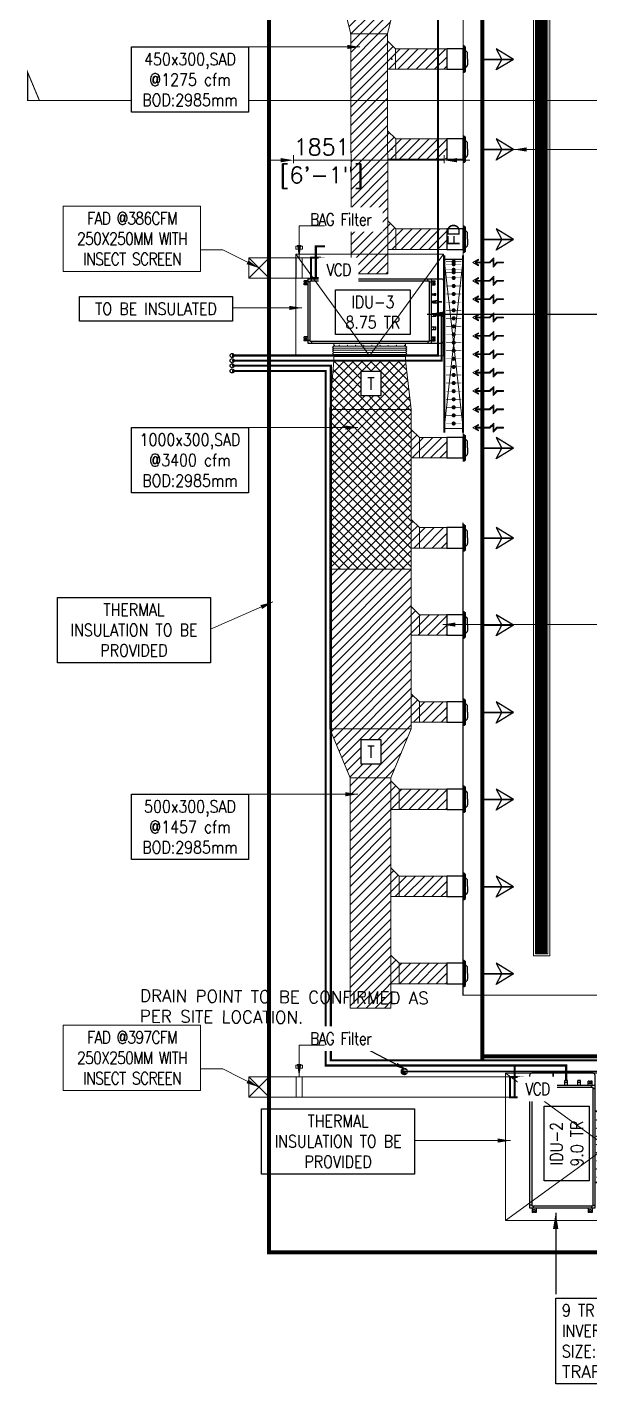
# Model space of a CAD drawing. Header units: millimetres. Extents: x -330573 to 5697, y 22061 to 198972.
# Drawn here: x -116138 to -109233, y 23958 to 40582 of the extents above; entities that cross this region are included whole.
import ezdxf

# ---------------------------------------------------------------- set-up
doc = ezdxf.new("R2010")
doc.units = ezdxf.units.MM
doc.linetypes.add('CENTER', pattern=[2, 1.25, -0.25, 0.25, -0.25])
doc.linetypes.add('HIDDEN', pattern=[0.375, 0.25, -0.125])
doc.layers.add('HVAC SAD', color=6, linetype='Continuous')
for name, color, linetype, lineweight in [('MECH. EQUIPMENT', 8, 'Continuous', 0), ('VL-AC- DRAIN', 42, 'Continuous', 5), ('VL-AC- SECTION', 7, 'Continuous', 18), ('VL-AC-ACCOUSTIC INSULATION', 32, 'Continuous', 25), ('VL-AC-DAMPERS', 5, 'Continuous', 18), ('VL-AC-DIM', 20, 'Continuous', 25), ('VL-AC-EQUIPMENT', 5, 'Continuous', 25), ('VL-AC-EQUIPMENT TEXT', 7, 'Continuous', 25), ('VL-AC-FA', 3, 'Continuous', 18), ('VL-AC-FA_TEXT_50', 7, 'Continuous', 18), ('VL-AC-RAT', 1, 'Continuous', 5), ('VL-AC-SA', 6, 'Continuous', 5), ('VL-AC-SA_TEXT_50', 7, 'Continuous', 25), ('VL-AC-SAT', 72, 'Continuous', 25), ('VL-AC-UNIT TRAP DOOR', 40, 'Continuous', 18), ('VL-AC-VRF PIPE', 152, 'Continuous', 30), ('VL-AC-WALL CUTOUT', 7, 'Continuous', 18), ('VL-FC', 21, 'Continuous', 18)]:
    doc.layers.add(name, color=color, linetype=linetype, lineweight=lineweight)
doc.styles.add('ARIAL', font='times.ttf')
doc.styles.add('ROMANS', font='romans.shx', dxfattribs={"height": 200})
doc.styles.get("Standard").update_dxf_attribs({"font": 'arial.ttf'})
doc.styles.add('style1', font='times.ttf', dxfattribs={"width": 0.75})
doc.styles.add('VOLTAS - ROMAND', font='romand.shx', dxfattribs={"width": 0.85})
doc.dimstyles.new('Creer 1-100 FT', dxfattribs={"dimscale": 100, "dimtxt": 2, "dimasz": 1.5, "dimexe": 0.75, "dimexo": 0.75, "dimgap": 0.5, "dimtad": 1, "dimdec": 0, "dimzin": 1, "dimtxsty": 'style1', "dimblk": 'OBLIQUE', "dimcen": 0, "dimdle": 0.75, "dimclrd": 7, "dimclre": 7, "dimclrt": 6, "dimadec": 0, "dimazin": 0, "dimtfac": 1, "dimtdec": 0, "dimtmove": 2, "dimatfit": 3, "dimfxl": 1, "dimfrac": 2, "dimtolj": 1, "dimtzin": 1, "dimlwd": 25, "dimlwe": 25, "dimarcsym": 1})
doc.dimstyles.new('VL_DIM', dxfattribs={"dimscale": 1.25, "dimtxt": 200, "dimasz": 125, "dimexe": 50, "dimexo": 50, "dimgap": 50, "dimtad": 1, "dimdec": 0, "dimrnd": 1, "dimzin": 9, "dimdsep": 46, "dimtxsty": 'ROMANS', "dimcen": 0.09, "dimdle": 35, "dimclrd": 7, "dimclre": 7, "dimclrt": 7, "dimadec": 0, "dimazin": 0, "dimtfac": 1, "dimtdec": 0, "dimtmove": 2, "dimatfit": 3, "dimfxl": 1, "dimtolj": 1, "dimtzin": 0, "dimlwd": 15, "dimlwe": 15, "dimarcsym": 1})
doc.dimstyles.new('VOLTAS', dxfattribs={"dimscale": 100, "dimtxt": 2, "dimasz": 2, "dimexe": 0.5, "dimexo": 0.5, "dimgap": 0.5, "dimtad": 1, "dimdec": 0, "dimzin": 12, "dimdsep": 46, "dimtxsty": 'ROMANS', "dimcen": 10, "dimdle": 100, "dimclrd": 7, "dimclre": 7, "dimclrt": 7, "dimadec": 0, "dimazin": 0, "dimtfac": 1, "dimtdec": 0, "dimtmove": 1, "dimatfit": 3, "dimfxl": 0.18, "dimtolj": 1, "dimtzin": 0, "dimarcsym": 2})

# ---------------------------------------------------------------- blocks, each defined once
blk = doc.blocks.new('*D46')
at = {"layer": 'Defpoints', "color": 0, "transparency": 16777216}
for p in [(-111019, 38952), (-112870, 38855), (-111019, 38855)]:
    blk.add_point(p, dxfattribs=at)
at = {"layer": 'VL-AC-DIM', "color": 7, "lineweight": 15, "transparency": 16777216}
for p, q in [((-113027, 38952), (-113183, 38952)), ((-112870, 38917), (-112870, 39014)), ((-112870, 38952), (-111019, 38952)), ((-111019, 38917), (-111019, 39014)), ((-110863, 38952), (-110707, 38952))]:
    blk.add_line(p, q, dxfattribs=at)
at = {"layer": 'VL-AC-DIM', "color": 7, "transparency": 16777216}
for points in [[(-113027, 38978), (-113027, 38926), (-112870, 38952)], [(-110863, 38978), (-110863, 38926), (-111019, 38952)]]:
    blk.add_solid(points, dxfattribs=at)
at = {"layer": 'VL-AC-DIM', "color": 7, "transparency": 16777216, "char_height": 200, "attachment_point": 5, "style": 'ROMANS'}
for s, insert in [('\\A1;1851', (-112524, 39114)), ('\\A1;[6\'-1"]', (-112524, 38737))]:
    blk.add_mtext(s, dxfattribs=dict(at, insert=insert))
blk = doc.blocks.new('A$C6C724B98')
at = {"layer": 'VL-AC- SECTION', "linetype": 'CENTER', "ltscale": 500, "const_width": 13.1}
blk.add_lwpolyline([(-3576, 11711), (-3576, 12058), (-3431, 11711)], dxfattribs=at)
at = {"layer": 'VL-AC- SECTION', "linetype": 'CENTER', "lineweight": 0, "ltscale": 10, "const_width": 13.1}
blk.add_lwpolyline([(-3576, 12058), (-3576, 11711), (38279, 11711)], dxfattribs=at)
blk = doc.blocks.new('VL EQUIPMENT')
at = {"layer": 'MECH. EQUIPMENT'}
for p, q in [((12041, 41995), (12073, 41995)), ((12073, 41115), (12073, 41995)), ((12098, 41115), (12098, 41995)), ((12123, 41115), (12123, 41995)), ((12148, 41115), (12148, 41995)), ((12173, 41115), (12173, 41995)), ((12198, 41115), (12198, 41995)), ((12041, 41115), (12073, 41115))]:
    blk.add_line(p, q, dxfattribs=at)
for points in [[(12073, 41995), (12085, 42010), (12098, 41995)], [(12098, 41995), (12110, 42010), (12123, 41995)], [(12123, 41995), (12135, 42010), (12148, 41995)], [(12148, 41995), (12160, 42010), (12173, 41995)], [(12173, 41995), (12185, 42010), (12198, 41995)], [(12073, 41115), (12085, 41100), (12098, 41115)], [(12098, 41115), (12110, 41100), (12123, 41115)], [(12123, 41115), (12135, 41100), (12148, 41115)], [(12148, 41115), (12160, 41100), (12173, 41115)], [(12173, 41115), (12185, 41100), (12198, 41115)]]:
    blk.add_lwpolyline(points, dxfattribs=at)
for centre in [(12061, 41988), (12061, 41928), (12061, 41828), (12061, 41728), (12061, 41628), (12061, 41528), (12061, 41428), (12061, 41328), (12061, 41228), (12061, 41126)]:
    blk.add_circle(centre, 1.45, dxfattribs=at)
at = {"layer": 'VL-AC-EQUIPMENT'}
for p, q in [((11271, 42269), (11246, 42269)), ((11290, 42359), (11271, 42359)), ((11271, 42309), (11271, 42359)), ((11286, 42284), (11286, 42309)), ((11288, 42343), (11290, 42343)), ((11304, 42329), (11288, 42329)), ((11290, 42359), (11290, 42343)), ((11321, 42359), (11302, 42359)), ((11302, 42359), (11302, 42343)), ((11302, 42343), (11304, 42343)), ((11321, 42309), (11321, 42359)), ((11959, 42309), (11959, 42359)), ((11978, 42359), (11959, 42359)), ((11976, 42343), (11978, 42343)), ((11992, 42329), (11976, 42329)), ((11978, 42359), (11978, 42343)), ((12009, 42359), (11990, 42359)), ((11990, 42359), (11990, 42343)), ((11990, 42343), (11992, 42343)), ((12001, 42284), (12001, 42309)), ((12009, 42309), (12009, 42359)), ((12016, 42269), (12041, 42269)), ((11271, 40841), (11246, 40841)), ((11271, 40801), (11271, 40751)), ((11290, 40751), (11271, 40751)), ((11286, 40826), (11286, 40801)), ((11288, 40781), (11304, 40781)), ((11290, 40767), (11288, 40767)), ((11290, 40751), (11290, 40767)), ((11302, 40751), (11302, 40767)), ((11321, 40751), (11302, 40751)), ((11321, 40801), (11321, 40751)), ((11428, 40762), (11447, 40762)), ((11428, 40762), (11428, 40744)), ((11447, 40744), (11428, 40744)), ((11431, 40778), (11445, 40778)), ((11431, 40778), (11431, 40764)), ((11431, 40764), (11445, 40764)), ((11432, 40764), (11432, 40762)), ((11433, 40801), (11433, 40778)), ((11442, 40767), (11440, 40767)), ((11443, 40801), (11443, 40778)), ((11444, 40764), (11444, 40762)), ((11445, 40778), (11445, 40764)), ((11447, 40762), (11447, 40744)), ((11514, 40749), (11514, 40723)), ((11514, 40749), (11543, 40749)), ((11517, 40771), (11517, 40754)), ((11517, 40771), (11540, 40771)), ((11517, 40754), (11540, 40754)), ((11518, 40754), (11518, 40749)), ((11521, 40801), (11521, 40771)), ((11537, 40801), (11537, 40771)), ((11540, 40771), (11540, 40754)), ((11540, 40754), (11540, 40749)), ((11543, 40749), (11543, 40723)), ((11673, 40801), (11674, 40768)), ((11706, 40768), (11674, 40768)), ((11674, 40768), (11674, 40743)), ((11706, 40743), (11674, 40743)), ((11707, 40801), (11706, 40768)), ((11706, 40768), (11706, 40743)), ((11834, 40801), (11835, 40768)), ((11867, 40768), (11835, 40768)), ((11835, 40768), (11835, 40743)), ((11867, 40743), (11835, 40743)), ((11868, 40801), (11867, 40768)), ((11867, 40768), (11867, 40743)), ((11959, 40801), (11959, 40751)), ((11978, 40751), (11959, 40751)), ((11976, 40781), (11992, 40781)), ((11978, 40767), (11976, 40767)), ((11978, 40751), (11978, 40767)), ((11990, 40751), (11990, 40767)), ((11992, 40767), (11990, 40767)), ((12009, 40751), (11990, 40751)), ((12001, 40826), (12001, 40801)), ((12009, 40801), (12009, 40751)), ((12016, 40841), (12041, 40841)), ((11514, 40723), (11543, 40723))]:
    blk.add_line(p, q, dxfattribs=at)
at = {"layer": 'VL-AC-EQUIPMENT', "flags": 128}
for points in [[(12041, 42309), (11246, 42309), (11246, 40801), (12041, 40801)], [(12016, 42284), (11271, 42284), (11271, 40826), (12016, 40826)]]:
    blk.add_lwpolyline(points, close=True, dxfattribs=at)
blk.add_lwpolyline([(11246, 40801), (11246, 40676, 0.414214), (11271, 40651), (12016, 40651, 0.414214), (12041, 40676), (12041, 40801)], format="xyb", dxfattribs=at)
at = {"layer": 'VL-AC-EQUIPMENT'}
for centre, start, end in [((11288, 42336), 90, 270), ((11304, 42336), 270, 90), ((11976, 42336), 90, 270), ((11992, 42336), 270, 90), ((11288, 40774), 90, 270), ((11304, 40774), 270, 90), ((11976, 40774), 90, 270), ((11992, 40774), 270, 90)]:
    blk.add_arc(centre, 7, start, end, dxfattribs=at)
blk = doc.blocks.new('*U95')
at = {"color": 8}
for p, q in [((30, 66), (16432, 66)), ((30, 54), (16432, 54)), ((30, 42), (16432, 42)), ((30, 30), (16432, 30)), ((30, 18), (16432, 18)), ((30, 6), (16432, 6)), ((30, -6), (16432, -6)), ((30, -18), (16432, -18)), ((30, -30), (16432, -30)), ((30, -42), (16432, -42)), ((30, -54), (16432, -54))]:
    blk.add_line(p, q, dxfattribs=at)
for points in [[(5, 105), (5, -95), (16457, -95), (16457, 105)], [(30, 80), (30, -70), (16432, -70), (16432, 80)]]:
    blk.add_lwpolyline(points, close=True)
blk = doc.blocks.new('VL SA JET NOZZEL')
at = {"layer": 'VL-AC-SAT'}
for p, q in [((4, 562, 0), (-125, 350, 0)), ((4, 562, 0), (4, 192, 0)), ((4, 192, 0), (4, 562, 0)), ((4, 562, 0), (134, 350, 0)), ((4, 562, 0), (4, 192, 0)), ((4, 192, 0), (4, 562, 0)), ((-125, 350, 0), (4, 419, 0)), ((134, 350, 0), (4, 419, 0)), ((0, 0), (-70, 0)), ((0, 0), (70, 0)), ((-160, -40), (-147, -25)), ((160, -40), (-160, -40)), ((160, -40), (147, -25))]:
    blk.add_line(p, q, dxfattribs=at)
for points in [[(-160, -40), (-160, -55), (160, -55), (160, -40)], [(147, -25), (-147, -25)]]:
    blk.add_lwpolyline(points, dxfattribs=at)
at = {"layer": 'VL-AC-SAT', "elevation": 0}
blk.add_lwpolyline([(125, -255), (125, -55), (-125, -55), (-125, -255)], close=True, dxfattribs=at)
at = {"layer": 'VL-AC-SAT'}
for centre, start, end in [((-64, -42), 97.9087, 155.9574), ((64, -42), 24.0426, 82.0913)]:
    blk.add_arc(centre, 42.9, start, end, dxfattribs=at)
blk = doc.blocks.new('A$C63456DE7')
at = {"layer": 'VL-AC-DAMPERS', "const_width": 25}
for points in [[(-699, 125), (-699, -266), (-813, -266)], [(-751, -125), (-751, 125), (-639, 125), (-639, -125), (-751, -125)]]:
    blk.add_lwpolyline(points, dxfattribs=at)
at = {"layer": 'VL-AC-FA'}
for p, q in [((-125, 125), (125, -125)), ((-125, -125), (125, 125)), ((125, -125), (-125, -125))]:
    blk.add_line(p, q, dxfattribs=at)
for points in [[(-805, 125), (-125, 125), (-125, -125), (-805, -125)], [(-457, 125), (-531, 125), (-531, -125), (-457, -125)], [(-125, 125), (125, 125), (125, -125), (-125, -125)]]:
    blk.add_lwpolyline(points, close=True, dxfattribs=at)
for points in [[(-494, -125), (-494, -230), (-454, -230), (-454, -267), (-534, -267)], [(-494, -125), (-494, -230), (-534, -230), (-534, -267), (-454, -267)]]:
    blk.add_lwpolyline(points, dxfattribs=at)

msp = doc.modelspace()

# ---------------------------------------------------------------- hatches: boundary and pattern name
at = {"layer": 'VL-AC- DRAIN', "ltscale": 150}
h = msp.add_hatch(dxfattribs=at)
h.set_pattern_fill('ANSI31', color=256, scale=50)
h.set_pattern_definition([(45, (-4560473.721, 942554.355), (-4.419417382, 4.419417382), [])])
edge = h.paths.add_edge_path()
edge.add_ellipse((-111509.7, 27805.6), major_axis=(0, 20), ratio=0.697274, start_angle=0, end_angle=180)
edge.add_arc((-111509.7, 27785.6), 40, 92.47611, 180)
edge.add_arc((-111509.7, 27785.6), 40, 180, 270)
edge.add_ellipse((-111509.7, 27765.6), major_axis=(0, 20), ratio=0.697274, start_angle=180, end_angle=360)
at = {"layer": 'VL-AC-ACCOUSTIC INSULATION'}
h = msp.add_hatch(dxfattribs=at)
h.set_pattern_fill('ANSI31', color=8, scale=25)
h.paths.add_polyline_path([(-111451.1, 44462.4), (-112451.1, 44462.4), (-112324.6, 43862.4), (-111574.6, 43862.4)])
h.paths.add_polyline_path([(-111717.7, 40498.9), (-112167.7, 40498.9), (-112161.4, 37559.2), (-111711.4, 37559.2)])
h.paths.add_polyline_path([(-111616.7, 40316.3), (-111717.5, 40417.1), (-111716.7, 40066.3), (-111616.7, 40066.3)])
h.paths.add_polyline_path([(-110989.2, 40316.3), (-111616.7, 40316.3), (-111616.7, 40066.3), (-110989.2, 40066.3)])
h.paths.add_polyline_path([(-110989.2, 39212.8), (-111614.3, 39212.8), (-111614.3, 38962.8), (-110989.2, 38962.8)])
h.paths.add_polyline_path([(-111614.3, 39212.8), (-111715.1, 39313.5), (-111714.4, 38962.8), (-111614.3, 38962.8)])
h.paths.add_polyline_path([(-110989.2, 38109.2), (-111612, 38109.2), (-111612, 37859.2), (-110989.2, 37859.2)])
h.paths.add_polyline_path([(-111612, 38109.2), (-111712.8, 38209.9), (-111712, 37859.2), (-111612, 37859.2)])
h.paths.add_polyline_path([(-110989.2, 41419.8), (-111467.8, 41420), (-111467.8, 41170), (-110989.2, 41169.8)])
h.paths.add_polyline_path([(-111467.8, 41420), (-111568.7, 41520.9), (-111567.8, 41170), (-111467.8, 41170)])
h.paths.add_polyline_path([(-110989.2, 42602), (-111470.8, 42602.2), (-111470.8, 42352.1), (-110989.2, 42352)])
h.paths.add_polyline_path([(-111470.8, 42602.2), (-111571.7, 42703.1), (-111570.8, 42352.2), (-111470.8, 42352.1)])
h.paths.add_polyline_path([(-110989.2, 43705.5), (-111473.6, 43705.7), (-111473.6, 43455.7), (-110989.2, 43455.5)])
h.paths.add_polyline_path([(-111473.6, 43705.7), (-111574.5, 43806.6), (-111573.6, 43455.7), (-111473.6, 43455.7)])
h.paths.add_polyline_path([(-110989.2, 44809.1), (-111351.3, 44809.4), (-111351.3, 44559.3), (-110989.2, 44559.1)])
h.paths.add_polyline_path([(-111351.3, 44809.4), (-111452.2, 44910.2), (-111451.3, 44559.4), (-111351.3, 44559.3)])
h.paths.add_polyline_path([(-110989.2, 45912.6), (-111353.9, 45912.9), (-111353.9, 45662.8), (-110989.2, 45662.6)])
h.paths.add_polyline_path([(-111353.9, 45912.9), (-111454.7, 46013.7), (-111453.9, 45662.9), (-111353.9, 45662.8)])
h.paths.add_polyline_path([(-112324.6, 43862.4), (-112317.7, 41099.1), (-112317.7, 41099.1), (-112167.6, 40498.8), (-111717.6, 40499), (-111567.7, 41098.7), (-111567.7, 41098.7), (-111574.6, 43862.4)])
at = {"layer": 'VL-AC-ACCOUSTIC INSULATION', "lineweight": -3}
h = msp.add_hatch(dxfattribs=at)
h.set_pattern_fill('ANSI37', color=256, scale=25)
h.paths.add_polyline_path([(-111494.9, 36498), (-112374.9, 36498), (-112424.2, 35898), (-111424.2, 35898)])
h.paths.add_polyline_path([(-111424.2, 35898), (-112424.2, 35898), (-112424.2, 33941.7), (-111424.2, 33941.7)])
at = {"layer": 'VL-AC-ACCOUSTIC INSULATION'}
h = msp.add_hatch(dxfattribs=at)
h.set_pattern_fill('ANSI31', color=8, scale=25)
h.paths.add_polyline_path([(-111424.2, 33941.7), (-112424.2, 33941.7), (-112424.2, 31985.5), (-112174.2, 31385.5), (-111674.2, 31385.5), (-111424.2, 31985.5)])
h.paths.add_polyline_path([(-111674.2, 31385.5), (-112174.2, 31385.5), (-112174.2, 28561.8), (-111674.2, 28561.8)])
h.paths.add_polyline_path([(-111574.2, 31246.9), (-111674.2, 31346.9), (-111674.2, 30996.9), (-111574.2, 30996.9)])
h.paths.add_polyline_path([(-110989.2, 31246.9), (-111574.2, 31246.9), (-111574.2, 30996.9), (-110989.2, 30996.9)])
h.paths.add_polyline_path([(-110989.2, 30179.4), (-111574.2, 30179.4), (-111574.2, 29929.4), (-110989.2, 29929.4)])
h.paths.add_polyline_path([(-111574.2, 30179.4), (-111674.2, 30279.4), (-111674.2, 29929.4), (-111574.2, 29929.4)])
h.paths.add_polyline_path([(-110989.2, 29111.8), (-111574.2, 29111.8), (-111574.2, 28861.8), (-110989.2, 28861.8)])
h.paths.add_polyline_path([(-111574.2, 29111.8), (-111674.2, 29211.8), (-111674.2, 28861.8), (-111574.2, 28861.8)])
h.paths.add_polyline_path([(-110989.2, 32314.5), (-111324.2, 32314.5), (-111324.2, 32064.5), (-110989.2, 32064.5)])
h.paths.add_polyline_path([(-111324.2, 32314.5), (-111424.2, 32414.5), (-111424.2, 32064.5), (-111324.2, 32064.5)])
h.paths.add_polyline_path([(-111324.2, 33382.1), (-111424.2, 33482.1), (-111424.2, 33132.1), (-111324.2, 33132.1)])
h.paths.add_polyline_path([(-110989.2, 33382.1), (-111324.2, 33382.1), (-111324.2, 33132.1), (-110989.2, 33132.1)])
h.paths.add_polyline_path([(-110989.2, 34449.7), (-111324.2, 34449.7), (-111324.2, 34199.7), (-110989.2, 34199.7)])
h.paths.add_polyline_path([(-111324.2, 34449.7), (-111424.2, 34549.7), (-111424.2, 34199.7), (-111324.2, 34199.7)])
h.paths.add_polyline_path([(-111324.2, 35553.2), (-111424.2, 35653.2), (-111424.2, 35303.2), (-111324.2, 35303.2)])
h.paths.add_polyline_path([(-110989.2, 35553.2), (-111324.2, 35553.2), (-111324.2, 35303.2), (-110989.2, 35303.2)])

# ---------------------------------------------------------------- linework, layer by layer
for p in [(-111663.1, 40191.3), (-111663.1, 39087.8)]:
    msp.add_point(p)
at = {"layer": 'VL-AC- DRAIN', "linetype": 'HIDDEN', "ltscale": 0.5, "const_width": 20}
for points in [[(-111102.9, 37216.8), (-111045.9, 37216.8)], [(-97053.8, 27556.7), (-97053.8, 27785.6), (-111509.7, 27785.6)], [(-109685.3, 27695.4), (-109685.3, 27785.6)]]:
    msp.add_lwpolyline(points, dxfattribs=at)
at = {"layer": 'VL-AC- DRAIN', "ltscale": 150}
msp.add_circle((-111509.7, 27785.6), 40, dxfattribs=at)
at = {"layer": 'VL-AC- DRAIN', "ltscale": 150, "extrusion": (0, 0, -1)}
msp.add_ellipse((-111509.7, 27805.6), major_axis=(0, 20), ratio=0.697274, start_param=3.1415927, end_param=6.2831853, dxfattribs=at)
at = {"layer": 'VL-AC- DRAIN', "ltscale": 150}
msp.add_ellipse((-111509.7, 27765.6), major_axis=(0, 20), ratio=0.697274, start_param=3.1415927, end_param=6.2831853, dxfattribs=at)
at = {"layer": 'VL-AC-DAMPERS'}
for p, q in [((-110904.3, 37501.1), (-110904.3, 37509.9)), ((-110903.9, 37104.6), (-110903.9, 37113.4)), ((-110903.9, 36807.2), (-110903.9, 36816)), ((-110903.9, 36708.1), (-110903.9, 36716.9)), ((-110903.9, 36609), (-110903.9, 36617.8)), ((-110904.4, 36509.9), (-110904.4, 36518.6)), ((-110904.1, 36113.3), (-110904.1, 36122.1)), ((-110904.1, 35816), (-110904.1, 35824.8)), ((-110904.1, 35716.8), (-110904.1, 35725.6))]:
    msp.add_line(p, q, dxfattribs=at)
at = {"layer": 'VL-AC-DAMPERS', "const_width": 5.29}
msp.add_lwpolyline([(-110789.2, 35663.9), (-110788.9, 37731.3), (-111018.9, 37731.4), (-111019.2, 35663.9)], close=True, dxfattribs=at)
at = {"layer": 'VL-AC-DAMPERS'}
for points, const_width in [([(-110997.7, 37708.2), (-110810.4, 37708.1)], 6.61), ([(-110997.7, 37677.8), (-110810.4, 37677.7)], 6.61), ([(-110997.7, 37609), (-110810.4, 37609)], 6.61), ([(-110997.7, 37578.6), (-110810.4, 37578.6)], 6.61), ([(-110904.1, 35663.9), (-110904, 37731.4)], 2.64), ([(-110997.7, 37509.9), (-110810.4, 37509.9)], 6.61), ([(-110997.3, 37410.8), (-110810.1, 37410.7)], 6.61), ([(-110997.3, 37311.6), (-110810.1, 37311.6)], 6.61), ([(-110997.3, 37212.5), (-110810.1, 37212.5)], 6.61), ([(-110997.3, 37113.4), (-110810.1, 37113.4)], 6.61), ([(-110997.3, 37014.3), (-110810, 37014.2)], 6.61), ([(-110997.3, 36915.2), (-110810, 36915.1)], 6.61), ([(-110997.3, 36816), (-110810, 36816)], 6.61), ([(-110997.3, 36716.9), (-110810.1, 36716.9)], 6.61), ([(-110997.4, 36617.8), (-110810.1, 36617.8)], 6.61), ([(-110997.9, 36518.7), (-110810.6, 36518.6)], 6.61), ([(-110997.5, 36419.5), (-110810.2, 36419.5)], 6.61), ([(-110997.5, 36320.4), (-110810.2, 36320.4)], 6.61), ([(-110997.5, 36221.3), (-110810.2, 36221.2)], 6.61), ([(-110997.5, 36122.2), (-110810.2, 36122.1)], 6.61), ([(-110997.5, 36023), (-110810.2, 36023)], 6.61), ([(-110997.5, 35923.9), (-110810.2, 35923.9)], 6.61), ([(-110997.5, 35824.8), (-110810.2, 35824.7)], 6.61), ([(-110997.5, 35725.7), (-110810.2, 35725.6)], 6.61), ([(-110155, 27469.9), (-110155, 27860.9), (-110040.1, 27860.9)], 25), ([(-110102.5, 27719.9), (-110102.5, 27469.9), (-110214.1, 27469.9), (-110214.1, 27719.9), (-110102.5, 27719.9)], 25)]:
    msp.add_lwpolyline(points, dxfattribs=dict(at, const_width=const_width))
at = {"layer": 'VL-AC-DAMPERS', "const_width": 25.3}
for points in [[(-110916.7, 37708.1, -1), (-110891.8, 37708.1, -1), (-110916.7, 37708.1, 1)], [(-110916.7, 37677.7, -1), (-110891.8, 37677.7, -1), (-110916.7, 37677.7, 1)], [(-110916.7, 37609, -1), (-110891.8, 37609, -1), (-110916.7, 37609, 1)], [(-110916.7, 37578.6, -1), (-110891.8, 37578.6, -1), (-110916.7, 37578.6, 1)], [(-110916.7, 37509.9, -1), (-110891.8, 37509.9, -1), (-110916.7, 37509.9, 1)], [(-110916.3, 37410.8, -1), (-110891.5, 37410.7, -1), (-110916.3, 37410.8, 1)], [(-110916.3, 37311.6, -1), (-110891.5, 37311.6, -1), (-110916.3, 37311.6, 1)], [(-110916.3, 37212.5, -1), (-110891.5, 37212.5, -1), (-110916.3, 37212.5, 1)], [(-110916.3, 37113.4, -1), (-110891.5, 37113.4, -1), (-110916.3, 37113.4, 1)], [(-110916.3, 37014.3, -1), (-110891.5, 37014.3, -1), (-110916.3, 37014.3, 1)], [(-110916.3, 36915.1, -1), (-110891.5, 36915.1, -1), (-110916.3, 36915.1, 1)], [(-110916.3, 36716.9, -1), (-110891.5, 36716.9, -1), (-110916.3, 36716.9, 1)], [(-110916.3, 36816, -1), (-110891.5, 36816, -1), (-110916.3, 36816, 1)], [(-110916.3, 36617.8, -1), (-110891.5, 36617.8, -1), (-110916.3, 36617.8, 1)], [(-110916.9, 36518.6, -1), (-110892, 36518.6, -1), (-110916.9, 36518.6, 1)], [(-110916.5, 36419.5, -1), (-110891.7, 36419.5, -1), (-110916.5, 36419.5, 1)], [(-110916.5, 36320.4, -1), (-110891.7, 36320.4, -1), (-110916.5, 36320.4, 1)], [(-110916.5, 36221.3, -1), (-110891.7, 36221.3, -1), (-110916.5, 36221.3, 1)], [(-110916.5, 36122.1, -1), (-110891.7, 36122.1, -1), (-110916.5, 36122.1, 1)], [(-110916.5, 36023, -1), (-110891.7, 36023, -1), (-110916.5, 36023, 1)], [(-110916.5, 35923.9, -1), (-110891.7, 35923.9, -1), (-110916.5, 35923.9, 1)], [(-110916.5, 35824.8, -1), (-110891.7, 35824.8, -1), (-110916.5, 35824.8, 1)], [(-110916.5, 35725.6, -1), (-110891.7, 35725.6, -1), (-110916.5, 35725.6, 1)]]:
    msp.add_lwpolyline(points, format="xyb", dxfattribs=at)
at = {"layer": 'VL-AC-FA'}
for p, q in [((-113169.2, 27469.9), (-113419.2, 27719.9)), ((-113419.2, 27719.9), (-113169.2, 27719.9)), ((-113169.2, 27719.9), (-113419.2, 27469.9))]:
    msp.add_line(p, q, dxfattribs=at)
for points in [[(-112800.1, 27719.9), (-112800.1, 27825.1), (-112839.7, 27825.1), (-112839.7, 27862), (-112760.5, 27862)], [(-112800.1, 27719.9), (-112800.1, 27825.1), (-112760.5, 27825.1), (-112760.5, 27862), (-112839.7, 27862)]]:
    msp.add_lwpolyline(points, dxfattribs=at)
for points in [[(-113169.2, 27469.9), (-113419.2, 27469.9), (-113419.2, 27719.9), (-113169.2, 27719.9)], [(-110048.4, 27469.9), (-113169.2, 27469.9), (-113169.2, 27719.9), (-110048.4, 27719.9)], [(-112836.8, 27469.9), (-112763.4, 27469.9), (-112763.4, 27719.9), (-112836.8, 27719.9)]]:
    msp.add_lwpolyline(points, close=True, dxfattribs=at)
at = {"layer": 'VL-AC-RAT', "const_width": 25}
for points in [[(-111019.1, 37787.2), (-111019.2, 35613.9)], [(-110789.2, 35614.3), (-110789.1, 37787.6)]]:
    msp.add_lwpolyline(points, dxfattribs=at)
at = {"layer": 'VL-AC-RAT', "elevation": 0}
for points in [[(-110640.9, 37694.2), (-110459.3, 37694.2), (-110421.6, 37732), (-110421.6, 37643), (-110370.3, 37694.2), (-110293.2, 37694.2), (-110293.2, 37703.8), (-110374.3, 37703.8), (-110412, 37666), (-110412, 37755), (-110463.2, 37703.8), (-110640.9, 37703.8), (-110599.6, 37727.6), (-110599.6, 37738.6), (-110668.2, 37699), (-110599.6, 37659.4), (-110599.6, 37670.4)], [(-110640.9, 37469.2), (-110459.3, 37469.2), (-110421.6, 37507), (-110421.6, 37418), (-110370.3, 37469.2), (-110293.2, 37469.2), (-110293.2, 37478.8), (-110374.3, 37478.8), (-110412, 37441), (-110412, 37530), (-110463.2, 37478.8), (-110640.9, 37478.8), (-110599.6, 37502.6), (-110599.6, 37513.6), (-110668.2, 37474), (-110599.6, 37434.4), (-110599.6, 37445.4)], [(-110640.9, 37244.2), (-110459.3, 37244.2), (-110421.6, 37282), (-110421.6, 37193), (-110370.3, 37244.2), (-110293.2, 37244.2), (-110293.2, 37253.8), (-110374.3, 37253.8), (-110412, 37216), (-110412, 37305), (-110463.2, 37253.8), (-110640.9, 37253.8), (-110599.6, 37277.6), (-110599.6, 37288.6), (-110668.2, 37249), (-110599.6, 37209.4), (-110599.6, 37220.4)], [(-110640.9, 37019.2), (-110459.3, 37019.2), (-110421.6, 37057), (-110421.6, 36968), (-110370.3, 37019.2), (-110293.2, 37019.2), (-110293.2, 37028.8), (-110374.3, 37028.8), (-110412, 36991), (-110412, 37080), (-110463.2, 37028.8), (-110640.9, 37028.8), (-110599.6, 37052.6), (-110599.6, 37063.6), (-110668.2, 37024), (-110599.6, 36984.4), (-110599.6, 36995.4)], [(-110640.9, 36794.2), (-110459.3, 36794.2), (-110421.6, 36832), (-110421.6, 36743), (-110370.3, 36794.2), (-110293.2, 36794.2), (-110293.2, 36803.8), (-110374.3, 36803.8), (-110412, 36766), (-110412, 36855), (-110463.2, 36803.8), (-110640.9, 36803.8), (-110599.6, 36827.6), (-110599.6, 36838.6), (-110668.2, 36799), (-110599.6, 36759.4), (-110599.6, 36770.4)], [(-110640.9, 36569.2), (-110459.3, 36569.2), (-110421.6, 36607), (-110421.6, 36518), (-110370.3, 36569.2), (-110293.2, 36569.2), (-110293.2, 36578.8), (-110374.3, 36578.8), (-110412, 36541), (-110412, 36630), (-110463.2, 36578.8), (-110640.9, 36578.8), (-110599.6, 36602.6), (-110599.6, 36613.6), (-110668.2, 36574), (-110599.6, 36534.4), (-110599.6, 36545.4)], [(-110640.9, 36344.2), (-110459.3, 36344.2), (-110421.6, 36382), (-110421.6, 36293), (-110370.3, 36344.2), (-110293.2, 36344.2), (-110293.2, 36353.8), (-110374.3, 36353.8), (-110412, 36316), (-110412, 36405), (-110463.2, 36353.8), (-110640.9, 36353.8), (-110599.6, 36377.6), (-110599.6, 36388.6), (-110668.2, 36349), (-110599.6, 36309.4), (-110599.6, 36320.4)], [(-110640.9, 36119.2), (-110459.3, 36119.2), (-110421.6, 36157), (-110421.6, 36068), (-110370.3, 36119.2), (-110293.2, 36119.2), (-110293.2, 36128.8), (-110374.3, 36128.8), (-110412, 36091), (-110412, 36180), (-110463.2, 36128.8), (-110640.9, 36128.8), (-110599.6, 36152.6), (-110599.6, 36163.6), (-110668.2, 36124), (-110599.6, 36084.4), (-110599.6, 36095.4)], [(-110640.9, 35894.2), (-110459.3, 35894.2), (-110421.6, 35932), (-110421.6, 35843), (-110370.3, 35894.2), (-110293.2, 35894.2), (-110293.2, 35903.8), (-110374.3, 35903.8), (-110412, 35866), (-110412, 35955), (-110463.2, 35903.8), (-110640.9, 35903.8), (-110599.6, 35927.6), (-110599.6, 35938.6), (-110668.2, 35899), (-110599.6, 35859.4), (-110599.6, 35870.4)], [(-110640.9, 35669.2), (-110459.3, 35669.2), (-110421.6, 35707), (-110421.6, 35618), (-110370.3, 35669.2), (-110293.2, 35669.2), (-110293.2, 35678.8), (-110374.3, 35678.8), (-110412, 35641), (-110412, 35730), (-110463.2, 35678.8), (-110640.9, 35678.8), (-110599.6, 35702.6), (-110599.6, 35713.6), (-110668.2, 35674), (-110599.6, 35634.4), (-110599.6, 35645.4)]]:
    msp.add_lwpolyline(points, close=True, dxfattribs=at)
at = {"layer": 'VL-AC-SA'}
for points in [[(-111717.7, 40498.9), (-112167.7, 40498.9), (-112317.7, 41099.1), (-111567.7, 41098.7)], [(-111494.9, 36498), (-112374.9, 36498), (-112424.2, 35898), (-111424.2, 35898)], [(-111674.2, 31385.5), (-112174.2, 31385.5), (-112424.2, 31985.5), (-111424.2, 31985.5)]]:
    msp.add_lwpolyline(points, close=True, dxfattribs=at)
for points in [[(-112167.7, 40498.9), (-112161.4, 37559.2)], [(-111717.7, 40498.9), (-111711.4, 37559.2)], [(-111616.7, 40316.3), (-111716.7, 40416.3)], [(-110989.2, 40316.3), (-111616.7, 40316.3)], [(-111616.7, 40316.3), (-111616.7, 40066.3)], [(-110989.2, 40066.3), (-111716.7, 40066.3)], [(-111614.3, 39212.8), (-111714.3, 39312.8)], [(-110989.2, 39212.8), (-111614.3, 39212.8)], [(-111614.3, 39212.8), (-111614.3, 38962.8)], [(-110989.2, 38962.8), (-111714.3, 38962.8)], [(-111612, 38109.2), (-111712, 38209.2)], [(-110989.2, 38109.2), (-111612, 38109.2)], [(-111612, 38109.2), (-111612, 37859.2)], [(-110989.2, 37859.2), (-111712, 37859.2)], [(-111711.4, 37559.2), (-112161.4, 37559.2)], [(-112374.9, 36548), (-112374.9, 36498)], [(-111494.9, 36548), (-111494.9, 36498)], [(-112424.2, 35898), (-112424.2, 31985.5)], [(-111424.2, 35898), (-111424.2, 31985.5)], [(-111324.2, 35553.2), (-111424.2, 35653.2)], [(-110989.2, 35553.2), (-111324.2, 35553.2)], [(-111324.2, 35553.2), (-111324.2, 35303.2)], [(-110989.2, 35303.2), (-111424.2, 35303.2)], [(-111324.2, 34449.7), (-111424.2, 34549.7)], [(-110989.2, 34449.7), (-111324.2, 34449.7)], [(-111324.2, 34449.7), (-111324.2, 34199.7)], [(-110989.2, 34199.7), (-111424.2, 34199.7)], [(-111424.2, 33941.7), (-112424.2, 33941.7)], [(-111324.2, 33382.1), (-111424.2, 33482.1)], [(-110989.2, 33382.1), (-111324.2, 33382.1)], [(-111324.2, 33382.1), (-111324.2, 33132.1)], [(-110989.2, 33132.1), (-111424.2, 33132.1)], [(-111324.2, 32314.5), (-111424.2, 32414.5)], [(-110984.5, 32314.5), (-111324.2, 32314.5)], [(-111324.2, 32314.5), (-111324.2, 32064.5)], [(-110984.5, 32064.5), (-111424.2, 32064.5)], [(-112174.2, 31385.5), (-112174.2, 28561.8)], [(-111674.2, 31385.5), (-111674.2, 28561.8)], [(-111574.2, 31246.9), (-111674.2, 31346.9)], [(-110989.2, 31246.9), (-111574.2, 31246.9)], [(-111574.2, 31246.9), (-111574.2, 30996.9)], [(-110989.2, 30996.9), (-111674.2, 30996.9)], [(-111574.2, 30179.4), (-111674.2, 30279.4)], [(-110989.2, 30179.4), (-111574.2, 30179.4)], [(-111574.2, 30179.4), (-111574.2, 29929.4)], [(-110989.2, 29929.4), (-111674.2, 29929.4)], [(-111574.2, 29111.8), (-111674.2, 29211.8)], [(-110989.2, 29111.8), (-111574.2, 29111.8)], [(-111574.2, 29111.8), (-111574.2, 28861.8)], [(-110989.2, 28861.8), (-111674.2, 28861.8)], [(-111674.2, 28561.8), (-112174.2, 28561.8)]]:
    msp.add_lwpolyline(points, dxfattribs=at)
at = {"layer": 'VL-AC-UNIT TRAP DOOR', "const_width": 50}
msp.add_lwpolyline([(-110569.2, 27970.9), (-75797.9, 27970.9), (-75797.9, 25570.9), (-110569.2, 25570.9), (-110569.2, 25570.9)], dxfattribs=at)
at = {"layer": 'VL-AC-VRF PIPE', "const_width": 25}
msp.add_lwpolyline([(-113622.2, 36496), (-111051.2, 36496), (-111051.2, 37050.9), (-111116.8, 37050.9)], dxfattribs=at)
at = {"layer": 'VL-AC-VRF PIPE', "ltscale": 0.002}
for centre in [(-113622.2, 36559), (-113622.2, 36496), (-113622.2, 36433), (-113622.2, 36369.9)]:
    msp.add_circle(centre, 25, dxfattribs=at)
at = {"layer": 'VL-AC-WALL CUTOUT', "linetype": 'ByBlock', "ltscale": 90}
for points in [[(-110789.2, 37737.6), (-111019.2, 37738)], [(-110789.2, 37737.6), (-111019.2, 35663.9)], [(-110789.2, 35663.9), (-111019.2, 35663.9)]]:
    msp.add_lwpolyline(points, dxfattribs=at)
at = {"layer": 'VL-AC-WALL CUTOUT', "linetype": 'ByBlock', "ltscale": 90, "elevation": 0}
msp.add_lwpolyline([(-110789.2, 35663.9), (-111019.2, 37737.2)], dxfattribs=at)
at = {"layer": 'VL-FC'}
msp.add_lwpolyline([(-110789.2, 35260.9), (-110789.2, 41510.9)], dxfattribs=at)
at = {"layer": 'VL-FC', "const_width": 15}
msp.add_lwpolyline([(-110789.2, 34510.9), (-110789.2, 28720.9), (-75799.2, 28720.9)], dxfattribs=at)

# ---------------------------------------------------------------- block references
at = {"layer": 'HVAC SAD'}
msp.add_blockref('A$C6C724B98', (-112555, 27970.9), dxfattribs=at)
at = {"layer": 'VL-AC-EQUIPMENT', "color": 8, "xscale": -1}
for p, rotation in [((-70379.6, 48745.7), 90), ((-121214.2, 68418.7), 180)]:
    msp.add_blockref('VL EQUIPMENT', p, dxfattribs=dict(at, rotation=rotation))
at = {"layer": 'VL-AC-FA', "rotation": 180}
msp.add_blockref('A$C63456DE7', (-113294.2, 37631.3), dxfattribs=at)
at = {"layer": 'VL-AC-RAT', "xscale": -1, "rotation": 90}
msp.add_blockref('*U95', (-109820.2, 45661.1, 0), dxfattribs=at)
at = {"layer": 'VL-AC-SAT', "rotation": 270}
for p in [(-110734.2, 40191.3, 0), (-110734.2, 39087.8, 0), (-110734.2, 37984.2, 0), (-110734.2, 35428.2, 0), (-110734.2, 34324.7, 0), (-110734.2, 33257.1, 0), (-110734.2, 32189.5, 0), (-110734.2, 31121.9, 0), (-110734.2, 30054.4, 0), (-110734.2, 28986.8, 0)]:
    msp.add_blockref('VL SA JET NOZZEL', p, dxfattribs=at)

# ---------------------------------------------------------------- texts
at = {"layer": 'VL-AC- DRAIN', "color": 1, "ltscale": 0.5, "insert": (-114755.5, 28390), "char_height": 150, "width": 3891.468, "attachment_point": 7, "rotation": 359.5157, "style": 'ARIAL'}
msp.add_mtext('{\\Fromand|c0;DRAIN POINT TO BE CONFIRMED AS PER SITE LOCATION.}', dxfattribs=at)
at = {"layer": 'VL-AC-DAMPERS', "insert": (-110981.6, 37950.7, 0), "char_height": 150, "width": 205.934, "attachment_point": 1, "rotation": 90}
msp.add_mtext('\\pxqr;{\\T0.9;FD}', dxfattribs=at)

# ---------------------------------------------------------------- dimensions: what is measured, and where the dimension line sits
at = {"layer": 'VL-AC-DIM'}
dim = msp.add_linear_dim(base=(-111019.2, 38952), p1=(-112870.5, 38855), p2=(-111019.2, 38855), dimstyle='VL_DIM', override={"dimpost": '\\X'}, dxfattribs=at)
dim.commit()
dim.dimension.update_dxf_attribs({"geometry": '*D46', "text_midpoint": (-112524.2, 38952), "dimtype": 160})

# ---------------------------------------------------------------- leaders
at = {"layer": 'VL-AC- DRAIN', "color": 1, "ltscale": 0.5}
msp.add_leader([(-111472.8, 27801.1), (-112461.4, 28318.2)], dimstyle='Creer 1-100 FT', override={"dimtxt": 1, "dimtad": 0, "dimtxsty": 'ROMANS', "dimclrd": 1, "dimclrt": 7, "dimfxl": 0.18, "dimarcsym": 2}, dxfattribs=at)
at = {"layer": 'VL-AC-EQUIPMENT TEXT'}
for points, dimstyle, override in [([(-111231.3, 37064.4), (-108938.2, 37064.4)], 'Creer 1-100 FT', {"dimtxt": 1, "dimasz": 2, "dimtad": 0, "dimtxsty": 'ROMANS', "dimclrt": 7, "dimfxl": 0.18, "dimarcsym": 2}), ([(-109652.6, 26055.3), (-109652.6, 25057.3)], 'VOLTAS', {"dimtad": 0})]:
    msp.add_leader(points, dimstyle=dimstyle, override=override, dxfattribs=at)
at = {"layer": 'VL-AC-SA_TEXT_50'}
for points in [[(-110165.1, 39083.3), (-108940.4, 39083.3)], [(-111038.7, 33261.6), (-108940.4, 33261.6)]]:
    msp.add_leader(points, dimstyle='VL_DIM', override={"dimgap": 50, "dimtad": 0}, dxfattribs=at)

# ---------------------------------------------------------------- next in the draw order: texts
at = {"layer": 'VL-AC-EQUIPMENT TEXT', "char_height": 150, "attachment_point": 5, "style": 'VOLTAS - ROMAND', "bg_fill": 19, "box_fill_scale": 1.5, "bg_fill_color": 256, "bg_fill_transparency": 0}
for s, insert, width in [('IDU-3\\P8.75 TR', (-111896, 37089.8, 0), 766.5), ('\\pxql;9 TR IDU-3 (3400 cfm) \\PINVERTER UNIT \\PSIZE:-1508(L)x795(W)x404H)\\P{\\W1;\\C7;TRAP DOOR:1810(L)x1245(W)}  ', (-107910.4, 24458.5, 0), 3330.071)]:
    msp.add_mtext(s, dxfattribs=dict(at, insert=insert, width=width))
at = {"layer": 'VL-AC-EQUIPMENT TEXT', "insert": (-109517.5, 26902.6, 0), "char_height": 150, "width": 766.5, "attachment_point": 5, "rotation": 90, "style": 'VOLTAS - ROMAND', "bg_fill": 19, "box_fill_scale": 1.5, "bg_fill_color": 256, "bg_fill_transparency": 0}
msp.add_mtext('IDU-2\\P9.0 TR', dxfattribs=at)
at = {"layer": 'VL-AC-FA_TEXT_50', "char_height": 150, "attachment_point": 5, "style": 'VOLTAS - ROMAND', "bg_fill": 19, "box_fill_scale": 1.5, "bg_fill_color": 256, "bg_fill_transparency": 0}
for s, insert in [('{\\T0.9;\\C7;FAD @386CFM 250X250MM WITH INSECT SCREEN}', (-114852.1, 37990, 0)), ('{\\T0.9;\\C7;FAD @397CFM 250X250MM WITH INSECT SCREEN}', (-114852.1, 27953.6, 0))]:
    msp.add_mtext_dynamic_manual_height_columns(s, width=1536.964, gutter_width=20, heights=[0], dxfattribs=dict(at, insert=insert))
at = {"layer": 'VL-AC-SA_TEXT_50', "char_height": 150, "attachment_point": 5, "style": 'VOLTAS - ROMAND', "bg_fill": 19, "box_fill_scale": 1.5, "bg_fill_color": 256, "bg_fill_transparency": 0}
for s, insert, width in [('\\pxqc;450x300,SAD\\P@1275 cfm\\PBOD:2985mm ', (-114139.5, 39940.1), 1288.643), ('T', (-111919.5, 36215, 0), 92.571), ('\\pxqc;1000x300,SAD\\P@3400 cfm\\PBOD:2985mm ', (-114139.5, 35276.4), 1288.643), ('THERMAL INSULATION TO BE PROVIDED', (-114826.9, 33194.9, 0), 1725.786), ('T', (-111919.5, 31702.4, 0), 92.571), ('\\pxqc;500x300,SAD\\P@1457 cfm\\PBOD:2985mm ', (-114139.5, 30783), 1288.643), ('THERMAL INSULATION TO BE PROVIDED', (-112322, 26929, 0), 1725.786)]:
    msp.add_mtext(s, dxfattribs=dict(at, insert=insert, width=width))

# ---------------------------------------------------------------- next in the draw order: linework, layer by layer
at = {"layer": 'VL-AC-UNIT TRAP DOOR', "const_width": 50}
msp.add_lwpolyline([(-110551.6, 25570.9), (-110551.6, 25570.9), (-113170.5, 25570.9), (-113170.5, 49192.9), (-110551.6, 49192.9), (-110551.6, 27922.3)], dxfattribs=at)
at = {"layer": 'VL-AC-UNIT TRAP DOOR'}
for points in [[(-112838.9, 37800), (-111030.9, 37800), (-111030.9, 36555), (-112838.9, 36555)], [(-110268.5, 27767.4), (-109023.5, 27767.4), (-109023.5, 25959.4), (-110268.5, 25959.4)]]:
    msp.add_lwpolyline(points, close=True, dxfattribs=at)
for points in [[(-112838.9, 37800), (-111934.9, 36555), (-111030.9, 37800)], [(-110268.5, 25959.4), (-109023.5, 26863.4), (-110268.5, 27767.4)]]:
    msp.add_lwpolyline(points, dxfattribs=at)
at = {"layer": 'VL-AC-VRF PIPE', "const_width": 25}
msp.add_lwpolyline([(-111154.8, 47615.2), (-111095.3, 47615.2), (-111095.3, 36559), (-113622.2, 36559)], dxfattribs=at)
at = {"layer": 'VL-AC-VRF PIPE', "ltscale": 0.002, "const_width": 25}
for points in [[(-96892.4, 27536.7), (-96892.4, 27922.3), (-112411.3, 27922.3), (-112411.3, 36433), (-113622.2, 36433)], [(-109524, 27675.4), (-109524, 27859.2), (-112474.3, 27859.2), (-112474.3, 36369.9), (-113622.2, 36369.9)]]:
    msp.add_lwpolyline(points, dxfattribs=at)

# ---------------------------------------------------------------- next in the draw order: leaders
at = {"layer": 'VL-AC-EQUIPMENT TEXT'}
for points in [[(-113121.4, 33538.9), (-113888.5, 33205.8)], [(-110208.5, 26939.9), (-111383.6, 26939.9)]]:
    msp.add_leader(points, dimstyle='VL_DIM', override={"dimtad": 0, "dimclrd": 256}, dxfattribs=at)
at = {"layer": 'VL-AC-FA'}
for points in [[(-113294.2, 37631.3), (-113736.5, 37853.5), (-114009.4, 37853.5)], [(-113294.2, 27594.9), (-113736.5, 27817), (-114009.4, 27817)]]:
    msp.add_leader(points, dimstyle='VL_DIM', override={"dimgap": 50, "dimtad": 0}, dxfattribs=at)
at = {"layer": 'VL-AC-SA_TEXT_50'}
for points in [[(-112054, 40340), (-114104.5, 40340)], [(-112079, 35676.4), (-114156.1, 35676.4)], [(-112079, 31182.9), (-114137.8, 31182.9)]]:
    msp.add_leader(points, dimstyle='VL_DIM', override={"dimtad": 0}, dxfattribs=at)

# ---------------------------------------------------------------- next in the draw order: texts
at = {"layer": 'VL-AC-EQUIPMENT TEXT', "char_height": 150, "attachment_point": 5, "style": 'VOLTAS - ROMAND', "bg_fill": 2}
for s, width, insert in [('{\\T0.9;\\C7;BAG Filter}', 883.679, (-112291.4, 38225.4, 0)), ('{\\T0.9;\\C7;VCD}', 334.821, (-112318.2, 37608.2, -169.3)), ('{\\T0.9;\\C7;BAG Filter}', 883.679, (-112291.4, 28188.9, 0)), ('{\\T0.9;\\C7;VCD}', 334.821, (-109877.6, 27571.8, -169.3))]:
    msp.add_mtext_dynamic_manual_height_columns(s, width=width, gutter_width=20, heights=[0], dxfattribs=dict(at, insert=insert))
at = {"layer": 'VL-AC-SA_TEXT_50', "insert": (-114556.4, 37131.1, 0), "char_height": 150, "width": 1725.786, "attachment_point": 5, "style": 'VOLTAS - ROMAND', "bg_fill": 19, "box_fill_scale": 1.5, "bg_fill_color": 256, "bg_fill_transparency": 0}
msp.add_mtext('TO BE INSULATED', dxfattribs=at)

# ---------------------------------------------------------------- next in the draw order: leaders
at = {"layer": 'VL-AC-EQUIPMENT TEXT'}
msp.add_leader([(-112765, 37142.1), (-113618, 37142.1)], dimstyle='VL_DIM', override={"dimtad": 0, "dimclrd": 256}, dxfattribs=at)
at = {"layer": 'VL-AC-FA'}
for points in [[(-112800.1, 37756.3), (-112800.1, 38146.7), (-112489, 38146.7)], [(-112800.1, 27719.9), (-112800.1, 28110.2), (-112489, 28110.2)]]:
    msp.add_leader(points, dimstyle='VL_DIM', override={"dimtad": 0}, dxfattribs=at)

doc.saveas('drawing.dxf')
